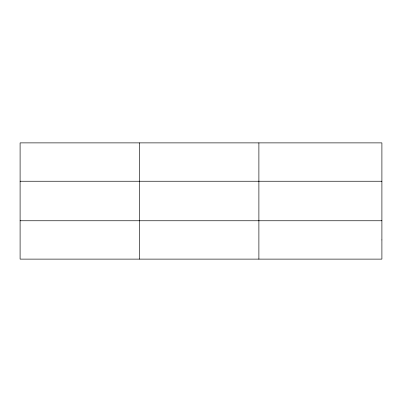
<?xml version="1.0" encoding="UTF-8"?>
<svg xmlns="http://www.w3.org/2000/svg" width="402" height="402" viewBox="0 0 402 402"><rect width="100%" height="100%" fill="white"/><g stroke="black" fill="none" stroke-linecap="round" stroke-linejoin="round"><path stroke-width="0.6" d="M139.494 259.119L139.494 142.881M258.888 259.119L258.888 142.881M20.1 181.242L381.9 181.242M20.1 220.758L381.9 220.758M381.9 239.939L381.9 259.119L20.1 259.119L20.1 142.881L381.9 142.881L381.9 239.939"/></g></svg>
